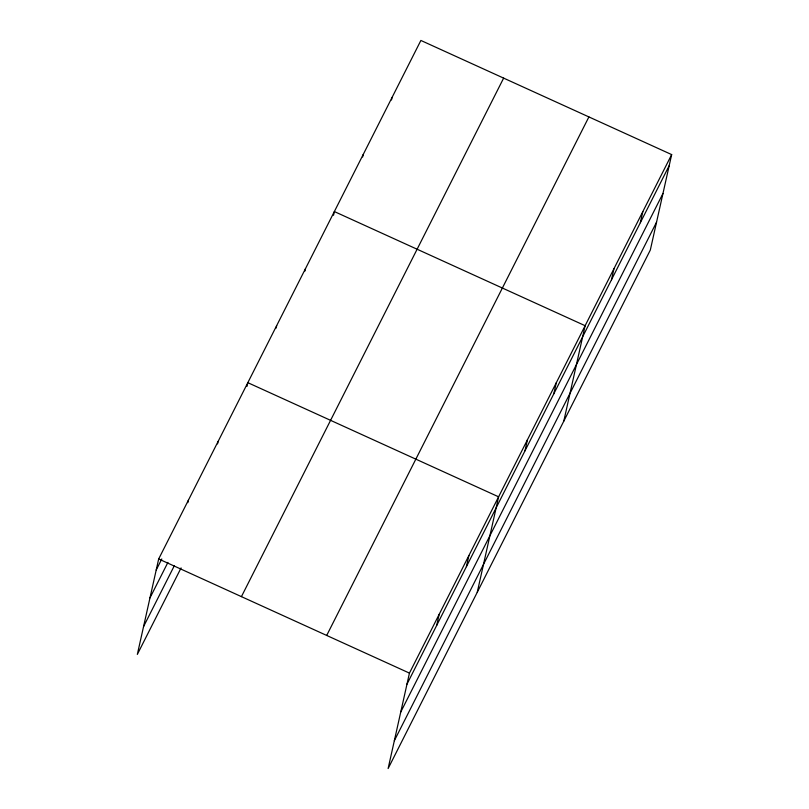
<?xml version="1.0" encoding="UTF-8"?>
<svg xmlns="http://www.w3.org/2000/svg" width="809" height="809" viewBox="0 0 809 809"><rect width="100%" height="100%" fill="white"/><g stroke="black" fill="none" stroke-linecap="round" stroke-linejoin="round"><path stroke-width="1.21" d="M671.662 154.59L409.445 673.108L388.118 768.55L650.325 250.032L671.662 154.59L420.882 40.45L158.675 558.968L137.338 654.41L181.074 567.918M187.84 502.662L188.396 500.205M217.56 443.898L218.106 441.441M246.998 386.368L247.827 382.677L498.597 496.817L477.27 592.249M276.122 328.1L276.668 325.633M304.963 271.055L305.509 268.598M333.53 215.255L334.36 211.564L585.129 325.703L563.792 421.145M362.654 156.986L363.201 154.529M391.495 99.952L392.041 97.484M436.688 625.418L439.166 614.344M466.409 566.654L468.876 555.581M524.97 450.856L527.438 439.783M553.811 393.821L556.289 382.738M611.493 279.742L613.97 268.669M640.344 222.708L642.811 211.634M156.198 570.042L161.81 558.958M149.978 597.881L167.918 562.407M143.567 626.571L174.4 565.582M241.426 596.638L503.643 78.119M326.694 635.449L588.901 116.921M406.967 684.192L669.185 165.663M400.748 712.031L662.955 193.503M394.337 740.71L656.544 222.192M158.675 558.968L409.445 673.108"/></g></svg>
